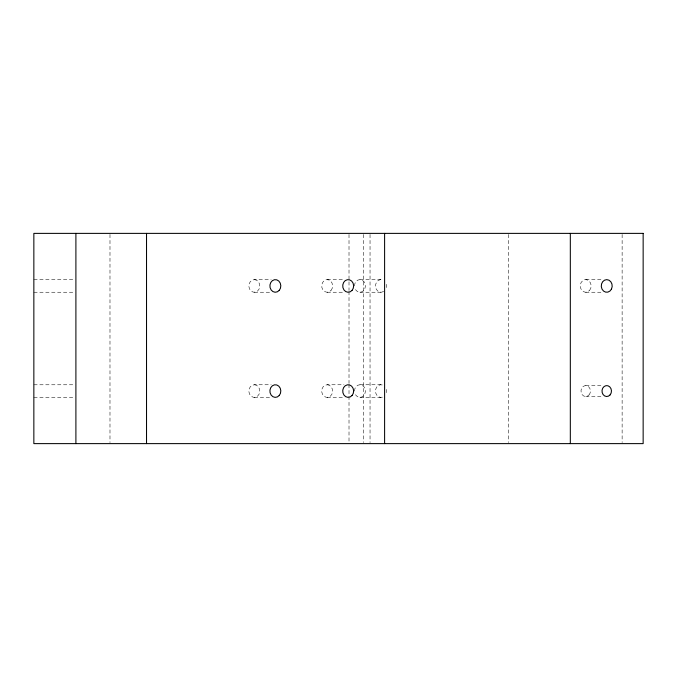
<?xml version="1.0" encoding="UTF-8"?>
<svg xmlns="http://www.w3.org/2000/svg" width="677" height="677" viewBox="0 0 677 677"><rect width="100%" height="100%" fill="white"/><g stroke="black" fill="none" stroke-linecap="round" stroke-linejoin="round"><path stroke-width="0.51" stroke-dasharray="3.38 2.54" d="M33.85 279.635L74.851 279.635M254.332 279.635A6.305 5.458 -90 0 1 259.063 289.096A6.305 5.458 -90 0 1 249.601 289.096A6.305 5.458 -90 0 1 254.332 279.635L271.155 279.635M327.16 279.635L343.984 279.635M359.936 279.635L380.965 279.635M585.707 279.635L602.53 279.635M33.85 292.244L74.851 292.244M254.332 292.244L271.155 292.244M327.16 292.244L343.984 292.244M359.936 292.244L380.965 292.244M585.707 292.244L602.53 292.244M33.85 384.781L74.851 384.773M254.332 384.756A6.305 5.458 -90 0 1 259.063 394.217A6.305 5.458 -90 0 1 249.601 394.217A6.305 5.458 -90 0 1 254.332 384.756L271.155 384.756M327.16 384.756A6.305 5.458 -90 0 1 331.891 394.217A6.305 5.458 -90 0 1 322.43 394.217A6.305 5.458 -90 0 1 327.16 384.756L343.984 384.756M359.936 384.756L380.965 384.756M585.707 385.602L602.53 385.602M585.707 396.519L602.53 396.519M33.85 397.34L74.851 397.348M254.332 397.365L271.155 397.365M327.16 397.365L343.984 397.365M359.936 397.365L380.965 397.365M622.129 234.437L622.129 442.563M508.613 234.437L508.613 442.563M370.04 234.437L370.04 442.563M363.574 234.437L363.574 442.563M349.01 234.437L349.01 290.433M349.01 291.482L349.01 383.402M349.01 384.46L349.01 442.563M109.987 234.437L109.987 442.563M354.477 285.939A6.305 5.458 -90 0 1 362.246 280.219A6.305 5.458 -90 0 1 363.447 290.772A6.305 5.458 -90 0 1 354.663 287.573M354.477 391.061A6.305 5.458 -90 0 1 362.246 385.348A6.305 5.458 -90 0 1 363.447 395.893A6.305 5.458 -90 0 1 354.663 392.694M386.237 284.306A6.305 5.458 -90 0 1 386.237 287.573M383.69 291.398A6.305 5.458 -90 0 1 375.549 286.76A6.305 5.458 -90 0 1 382.378 279.846M382.378 397.154A6.305 5.458 90 0 1 375.498 391.061A6.305 5.458 90 0 1 382.378 384.968M386.237 389.427A6.305 5.458 90 0 1 386.237 392.694M589.574 290.399A6.305 5.458 -90 0 0 587.128 279.846A6.305 5.458 -90 0 0 580.434 287.573A6.305 5.458 -90 0 0 589.574 290.399M589.058 394.919A5.458 4.731 -90 0 0 586.934 385.788A5.458 4.731 -90 0 0 581.145 392.474A5.458 4.731 -90 0 0 589.058 394.919M331.028 290.399A6.305 5.458 -90 0 0 328.573 279.846A6.305 5.458 -90 0 0 321.888 287.573A6.305 5.458 -90 0 0 331.028 290.399"/><path stroke-width="1.02" d="M570.322 233.379L570.322 443.621M384.604 233.379L384.604 443.621M146.528 233.379L146.528 443.621M75.9 233.379L75.9 443.621M643.15 233.379L33.85 233.379L33.85 443.621L643.15 443.621L643.15 233.379M279.22 290.399A6.305 5.458 -90 0 0 276.775 279.846A6.305 5.458 -90 0 0 270.081 287.573A6.305 5.458 -90 0 0 279.22 290.399M352.048 395.52A6.305 5.458 -90 0 0 349.603 384.968A6.305 5.458 -90 0 0 342.909 392.694A6.305 5.458 -90 0 0 352.048 395.52M352.048 290.399A6.305 5.458 -90 0 0 349.603 279.846A6.305 5.458 -90 0 0 342.909 287.573A6.305 5.458 -90 0 0 352.048 290.399M279.22 395.52A6.305 5.458 -90 0 0 276.775 384.968A6.305 5.458 -90 0 0 270.081 392.694A6.305 5.458 -90 0 0 279.22 395.52M611.466 289.096A6.305 5.458 -90 0 0 606.736 279.635A6.305 5.458 -90 0 0 602.005 289.096A6.305 5.458 -90 0 0 611.466 289.096M610.079 394.919A5.458 4.731 -90 0 0 607.963 385.788A5.458 4.731 -90 0 0 602.166 392.474A5.458 4.731 -90 0 0 610.079 394.919"/></g></svg>
